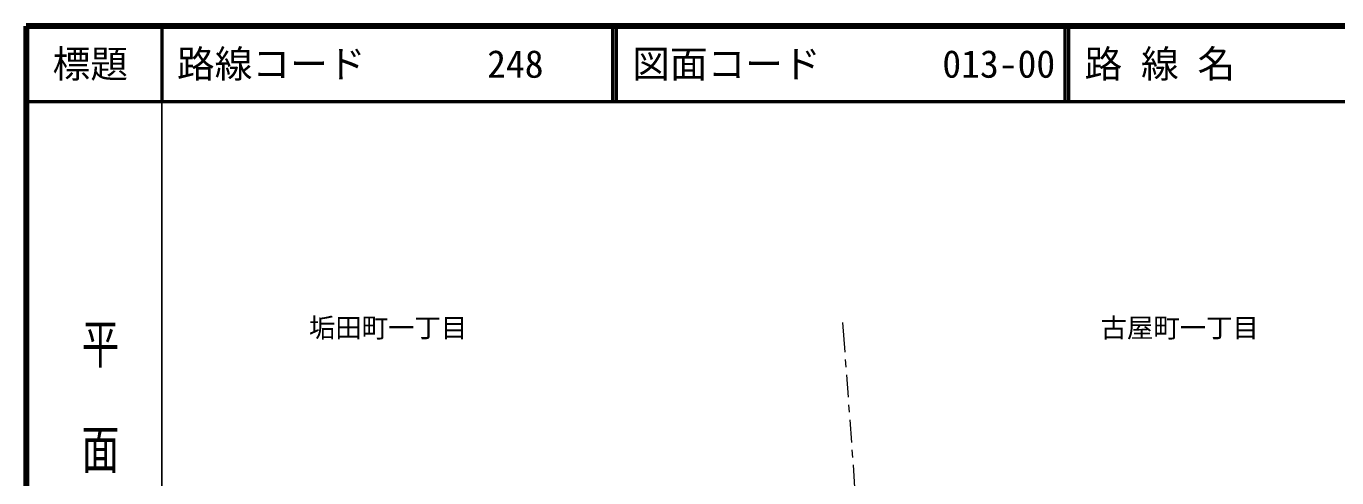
# Model space of a CAD drawing. Units: millimetres at full size, sheet at 1:1000; details may follow other scales. Extents: x 40000 to 680000, y 20000 to 380000.
# Drawn here: x 40000 to 213839, y 320101 to 380000 of the extents above; entities that cross this region are included whole.
import ezdxf
from ezdxf.enums import TextEntityAlignment as Align

# ---------------------------------------------------------------- set-up
doc = ezdxf.new("R2010")
doc.units = ezdxf.units.MM
doc.header["$LTSCALE"] = 1000
for name, color, linetype, lineweight in [('M-BMK-HTXT', 7, 'Continuous', 13), ('M-TTL', 2, 'Continuous', 140), ('M-TTL-BAND', 7, 'Continuous', 25), ('M-TTL-LINE', 7, 'Continuous', 50)]:
    doc.layers.add(name, color=color, linetype=linetype, lineweight=lineweight)
doc.layers.add('M-TTL-TXT', color=7, linetype='Continuous')
doc.styles.add('@ＭＳ ゴシック', font='')
doc.styles.add('ＭＳ ゴシック', font='')
doc.styles.get('@ＭＳ ゴシック').set_extended_font_data('@MS Gothic')
doc.styles.get('ＭＳ ゴシック').set_extended_font_data('MS Gothic')

msp = doc.modelspace()

# ---------------------------------------------------------------- linework, layer by layer
at = {"layer": 'M-BMK-HTXT'}
for p, q in [((148280, 340715), (148570, 336767)), ((148643, 335770), (148716, 334773)), ((148789, 333775), (149009, 330783)), ((149082, 329786), (149155, 328789)), ((149228, 327791), (149448, 324800)), ((149521, 323802), (149594, 322805)), ((149668, 321808), (149887, 318816))]:
    msp.add_line(p, q, dxfattribs=at)
at = {"layer": 'M-TTL'}
for p, q in [((40000, 380000), (40000, 20000)), ((680000, 380000), (40000, 380000))]:
    msp.add_line(p, q, dxfattribs=at)
at = {"layer": 'M-TTL-BAND'}
msp.add_line((58000, 370000), (58000, 20000), dxfattribs=at)
at = {"layer": 'M-TTL-LINE'}
for p, q in [((58000, 380000), (58000, 370000)), ((117750, 380000), (117750, 370000)), ((118250, 380000), (118250, 370000)), ((177750, 380000), (177750, 370000)), ((178250, 380000), (178250, 370000)), ((40000, 370000), (680000, 370000))]:
    msp.add_line(p, q, dxfattribs=at)

# ---------------------------------------------------------------- texts
at = {"layer": 'M-BMK-HTXT', "style": 'ＭＳ ゴシック'}
for s, p in [('垢田町一丁目', (88000, 340000)), ('古屋町一丁目', (193000, 340000))]:
    msp.add_text(s, height=2566, dxfattribs=at).set_placement(p, align=Align.MIDDLE_CENTER)
at = {"layer": 'M-TTL-BAND', "style": '@ＭＳ ゴシック', "width": 1.4}
msp.add_text('平  面  図', height=3666, rotation=270, dxfattribs=at).set_placement((49777, 306475), align=Align.MIDDLE_RIGHT)
at = {"layer": 'M-TTL-TXT', "style": 'ＭＳ ゴシック'}
msp.add_text('標題', height=3666, dxfattribs=at).set_placement((48500, 375000), align=Align.MIDDLE_CENTER)
for s, p in [('路線コード', (60000, 375000)), ('路 線 名', (180380, 375000)), ('248', (101142, 375000)), ('図面コード', (120380, 375000)), ('013-00', (161521, 375000))]:
    msp.add_text(s, height=3666, dxfattribs=at).set_placement(p, align=Align.MIDDLE_LEFT)

doc.saveas('drawing.dxf')
